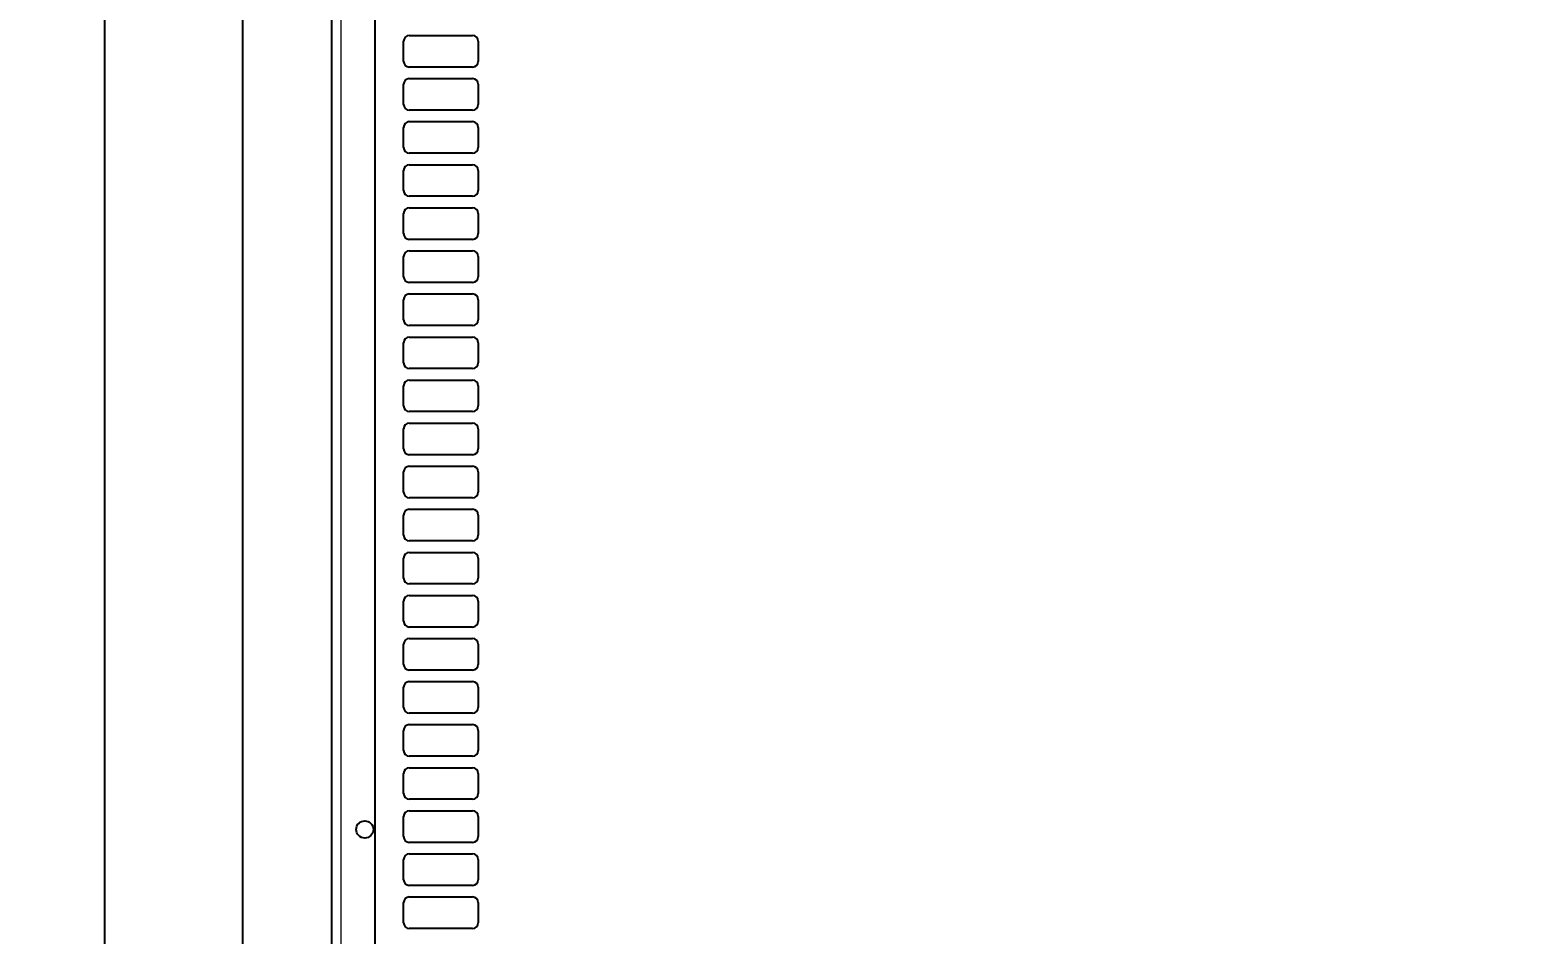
# Model space of a CAD drawing. Header units: millimetres. Extents: x -1039 to 1236, y -456 to 1988.
# Drawn here: x -1039 to -521, y -138 to 177 of the extents above; entities that cross this region are included whole.
import ezdxf

# ---------------------------------------------------------------- set-up
doc = ezdxf.new("R2010")
doc.units = ezdxf.units.MM
doc.layers.add('FORMAT', color=7, linetype='Continuous')
doc.styles.add('SLDTEXTSTYLE0', font='TXT', dxfattribs={"width": 0.75})
doc.dimstyles.new('SLDDIMSTYLE0', dxfattribs={"dimtxt": 20, "dimasz": 10, "dimexe": 0, "dimexo": 0.0625, "dimgap": 5, "dimtad": 2, "dimdec": 1, "dimrnd": 1e-09, "dimzin": 12, "dimdsep": 46, "dimtxsty": 'SLDTEXTSTYLE0', "dimsah": 1, "dimcen": 0.09, "dimadec": 0, "dimazin": 3, "dimtfac": 1, "dimtofl": 0, "dimtmove": 0, "dimatfit": 3, "dimfxl": 0, "dimfrac": 2, "dimtolj": 1, "dimtzin": 12, "dimarcsym": 0})

# ---------------------------------------------------------------- blocks, each defined once
blk = doc.blocks.new('_D')
at = {"layer": 'FORMAT'}
for p, q in [((-905.53, 1840.07), (-1014.17, 1840.07)), ((-1013.17, 1840.07), (-1013.17, -242.95)), ((-905.53, -242.95), (-1014.17, -242.95))]:
    blk.add_line(p, q, dxfattribs=at)
for points in [[(-1013.17, 1840.07), (-1014.71, 1830.07), (-1011.63, 1830.07)], [(-1013.17, -242.95), (-1011.63, -232.95), (-1014.71, -232.95)]]:
    blk.add_solid(points, dxfattribs=at)
at = {"layer": 'FORMAT', "insert": (-1038.95, 769.01), "char_height": 20, "attachment_point": 1, "rotation": 90, "style": 'SLDTEXTSTYLE0'}
blk.add_mtext('2083', dxfattribs=at)
blk = doc.blocks.new('_D_4')
at = {"layer": 'FORMAT'}
for p, q in [((-919.02, 798.55), (-919.02, -300.94)), ((-63.02, 798.55), (-63.02, -300.94)), ((-919.02, -299.94), (-63.02, -299.94))]:
    blk.add_line(p, q, dxfattribs=at)
for points in [[(-919.02, -299.94), (-909.02, -301.48), (-909.02, -298.4)], [(-63.02, -299.94), (-73.02, -298.4), (-73.02, -301.48)]]:
    blk.add_solid(points, dxfattribs=at)
at = {"layer": 'FORMAT', "insert": (-513.19, -274.16), "char_height": 20, "attachment_point": 1, "style": 'SLDTEXTSTYLE0'}
blk.add_mtext('856', dxfattribs=at)
blk = doc.blocks.new('_D_5')
at = {"layer": 'FORMAT'}
for p, q in [((-919.03, 1823.56), (-966.17, 1823.56)), ((-965.17, 1823.56), (-965.17, -226.44)), ((-919.03, -226.44), (-966.17, -226.44))]:
    blk.add_line(p, q, dxfattribs=at)
for points in [[(-965.17, 1823.56), (-966.71, 1813.56), (-963.63, 1813.56)], [(-965.17, -226.44), (-963.63, -216.44), (-966.71, -216.44)]]:
    blk.add_solid(points, dxfattribs=at)
at = {"layer": 'FORMAT', "insert": (-990.95, 769.01), "char_height": 20, "attachment_point": 1, "rotation": 90, "style": 'SLDTEXTSTYLE0'}
blk.add_mtext('2050', dxfattribs=at)

msp = doc.modelspace()

# ---------------------------------------------------------------- linework, layer by layer
at = {"color": 7, "linetype": 'Continuous', "lineweight": 25}
for p, q in [((-934.02, -242.94), (-934.02, 1840.06)), ((-909.02, 166.06), (-909.02, 173.06)), ((-907.02, 175.06), (-885.02, 175.06)), ((-883.02, 173.06), (-883.02, 166.06)), ((-885.02, 164.06), (-907.02, 164.06)), ((-909.02, 151.06), (-909.02, 158.06)), ((-907.02, 160.06), (-885.02, 160.06)), ((-883.02, 158.06), (-883.02, 151.06)), ((-885.02, 149.06), (-907.02, 149.06)), ((-909.02, 136.06), (-909.02, 143.06)), ((-907.02, 145.06), (-885.02, 145.06)), ((-883.02, 143.06), (-883.02, 136.06)), ((-885.02, 134.06), (-907.02, 134.06)), ((-907.02, 130.06), (-885.02, 130.06)), ((-909.02, 121.06), (-909.02, 128.06)), ((-883.02, 128.06), (-883.02, 121.06)), ((-885.02, 119.06), (-907.02, 119.06)), ((-907.02, 115.06), (-885.02, 115.06)), ((-909.02, 106.06), (-909.02, 113.06)), ((-883.02, 113.06), (-883.02, 106.06)), ((-885.02, 104.06), (-907.02, 104.06)), ((-907.02, 100.06), (-885.02, 100.06)), ((-909.02, 91.06), (-909.02, 98.06)), ((-883.02, 98.06), (-883.02, 91.06)), ((-885.02, 89.06), (-907.02, 89.06)), ((-909.02, 76.06), (-909.02, 83.06)), ((-907.02, 85.06), (-885.02, 85.06)), ((-883.02, 83.06), (-883.02, 76.06)), ((-885.02, 74.06), (-907.02, 74.06)), ((-909.02, 61.06), (-909.02, 68.06)), ((-907.02, 70.06), (-885.02, 70.06)), ((-883.02, 68.06), (-883.02, 61.06)), ((-885.02, 59.06), (-907.02, 59.06)), ((-909.02, 46.06), (-909.02, 53.06)), ((-907.02, 55.06), (-885.02, 55.06)), ((-883.02, 53.06), (-883.02, 46.06)), ((-885.02, 44.06), (-907.02, 44.06)), ((-909.02, 31.06), (-909.02, 38.06)), ((-907.02, 40.06), (-885.02, 40.06)), ((-883.02, 38.06), (-883.02, 31.06)), ((-885.02, 29.06), (-907.02, 29.06)), ((-909.02, 16.06), (-909.02, 23.06)), ((-907.02, 25.06), (-885.02, 25.06)), ((-883.02, 23.06), (-883.02, 16.06)), ((-885.02, 14.06), (-907.02, 14.06)), ((-909.02, 1.06), (-909.02, 8.06)), ((-907.02, 10.06), (-885.02, 10.06)), ((-883.02, 8.06), (-883.02, 1.06)), ((-885.02, -0.94), (-907.02, -0.94)), ((-907.02, -4.94), (-885.02, -4.94)), ((-909.02, -13.94), (-909.02, -6.94)), ((-883.02, -6.94), (-883.02, -13.94)), ((-885.02, -15.94), (-907.02, -15.94)), ((-907.02, -19.94), (-885.02, -19.94)), ((-909.02, -28.94), (-909.02, -21.94)), ((-883.02, -21.94), (-883.02, -28.94)), ((-885.02, -30.94), (-907.02, -30.94)), ((-907.02, -34.94), (-885.02, -34.94)), ((-909.02, -43.94), (-909.02, -36.94)), ((-883.02, -36.94), (-883.02, -43.94)), ((-885.02, -45.94), (-907.02, -45.94)), ((-907.02, -49.94), (-885.02, -49.94)), ((-909.02, -58.94), (-909.02, -51.94)), ((-883.02, -51.94), (-883.02, -58.94)), ((-885.02, -60.94), (-907.02, -60.94)), ((-909.02, -73.94), (-909.02, -66.94)), ((-907.02, -64.94), (-885.02, -64.94)), ((-883.02, -66.94), (-883.02, -73.94)), ((-885.02, -75.94), (-907.02, -75.94)), ((-909.02, -88.94), (-909.02, -81.94)), ((-907.02, -79.94), (-885.02, -79.94)), ((-883.02, -81.94), (-883.02, -88.94)), ((-885.02, -90.94), (-907.02, -90.94)), ((-909.02, -103.94), (-909.02, -96.94)), ((-907.02, -94.94), (-885.02, -94.94)), ((-883.02, -96.94), (-883.02, -103.94)), ((-885.02, -105.94), (-907.02, -105.94)), ((-909.02, -118.94), (-909.02, -111.94)), ((-907.02, -109.94), (-885.02, -109.94)), ((-883.02, -111.94), (-883.02, -118.94)), ((-885.02, -120.94), (-907.02, -120.94)), ((-909.02, -133.94), (-909.02, -126.94)), ((-907.02, -124.94), (-885.02, -124.94)), ((-883.02, -126.94), (-883.02, -133.94)), ((-885.02, -135.94), (-907.02, -135.94))]:
    msp.add_line(p, q, dxfattribs=at)
at = {"color": 8, "linetype": 'Continuous', "lineweight": 18}
msp.add_line((-930.92, 1840.06), (-930.92, -242.94), dxfattribs=at)
at = {"color": 7, "linetype": 'Continuous', "lineweight": 25}
msp.add_circle((-922.52, -101.44), 3, dxfattribs=at)
for centre, start, end in [((-907.02, 173.06), 90, 180), ((-885.02, 173.06), 0, 90), ((-907.02, 166.06), 180, 270), ((-885.02, 166.06), 270, 0), ((-907.02, 158.06), 90, 180), ((-885.02, 158.06), 0, 90), ((-907.02, 151.06), 180, 270), ((-885.02, 151.06), 270, 0), ((-907.02, 143.06), 90, 180), ((-885.02, 143.06), 0, 90), ((-907.02, 136.06), 180, 270), ((-885.02, 136.06), 270, 0), ((-907.02, 128.06), 90, 180), ((-885.02, 128.06), 0, 90), ((-907.02, 121.06), 180, 270), ((-885.02, 121.06), 270, 0), ((-907.02, 113.06), 90, 180), ((-885.02, 113.06), 0, 90), ((-907.02, 106.06), 180, 270), ((-885.02, 106.06), 270, 0), ((-907.02, 98.06), 90, 180), ((-885.02, 98.06), 0, 90), ((-907.02, 91.06), 180, 270), ((-885.02, 91.06), 270, 0), ((-907.02, 83.06), 90, 180), ((-885.02, 83.06), 0, 90), ((-907.02, 76.06), 180, 270), ((-885.02, 76.06), 270, 0), ((-907.02, 68.06), 90, 180), ((-885.02, 68.06), 0, 90), ((-907.02, 61.06), 180, 270), ((-885.02, 61.06), 270, 0), ((-907.02, 53.06), 90, 180), ((-885.02, 53.06), 0, 90), ((-907.02, 46.06), 180, 270), ((-885.02, 46.06), 270, 0), ((-907.02, 38.06), 90, 180), ((-885.02, 38.06), 0, 90), ((-907.02, 31.06), 180, 270), ((-885.02, 31.06), 270, 0), ((-907.02, 23.06), 90, 180), ((-885.02, 23.06), 0, 90), ((-907.02, 16.06), 180, 270), ((-885.02, 16.06), 270, 0), ((-907.02, 8.06), 90, 180), ((-885.02, 8.06), 0, 90), ((-907.02, 1.06), 180, 270), ((-885.02, 1.06), 270, 0), ((-907.02, -6.94), 90, 180), ((-885.02, -6.94), 0, 90), ((-907.02, -13.94), 180, 270), ((-885.02, -13.94), 270, 0), ((-907.02, -21.94), 90, 180), ((-885.02, -21.94), 0, 90), ((-907.02, -28.94), 180, 270), ((-885.02, -28.94), 270, 0), ((-907.02, -36.94), 90, 180), ((-885.02, -36.94), 0, 90), ((-907.02, -43.94), 180, 270), ((-885.02, -43.94), 270, 0), ((-907.02, -51.94), 90, 180), ((-885.02, -51.94), 0, 90), ((-907.02, -58.94), 180, 270), ((-885.02, -58.94), 270, 0), ((-907.02, -66.94), 90, 180), ((-885.02, -66.94), 0, 90), ((-907.02, -73.94), 180, 270), ((-885.02, -73.94), 270, 0), ((-907.02, -81.94), 90, 180), ((-885.02, -81.94), 0, 90), ((-907.02, -88.94), 180, 270), ((-885.02, -88.94), 270, 0), ((-907.02, -96.94), 90, 180), ((-885.02, -96.94), 0, 90), ((-907.02, -103.94), 180, 270), ((-885.02, -103.94), 270, 0), ((-907.02, -111.94), 90, 180), ((-885.02, -111.94), 0, 90), ((-907.02, -118.94), 180, 270), ((-885.02, -118.94), 270, 0), ((-907.02, -126.94), 90, 180), ((-885.02, -126.94), 0, 90), ((-907.02, -133.94), 180, 270), ((-885.02, -133.94), 270, 0)]:
    msp.add_arc(centre, 2, start, end, dxfattribs=at)

# ---------------------------------------------------------------- dimensions: what is measured, and where the dimension line sits
at = {"layer": 'FORMAT'}
for base, p1, p2, angle, picture, middle in [((-1013.17, -242.95), (-905.52, 1840.07), (-905.52, -242.95), 90, '_D', (-1013.17, 798.56)), ((-965.17, -226.44), (-919.02, 1823.56), (-919.02, -226.44), 90, '_D_5', (-965.17, 798.56)), ((-63.02, -299.94), (-919.02, 798.56), (-63.02, 798.56), 0, '_D_4', (-491.02, -299.94))]:
    dim = msp.add_linear_dim(base=base, p1=p1, p2=p2, angle=angle, dimstyle='SLDDIMSTYLE0', dxfattribs=at)
    dim.commit()
    dim.dimension.update_dxf_attribs({"geometry": picture, "text_midpoint": middle, "dimtype": 160})

doc.saveas('drawing.dxf')
